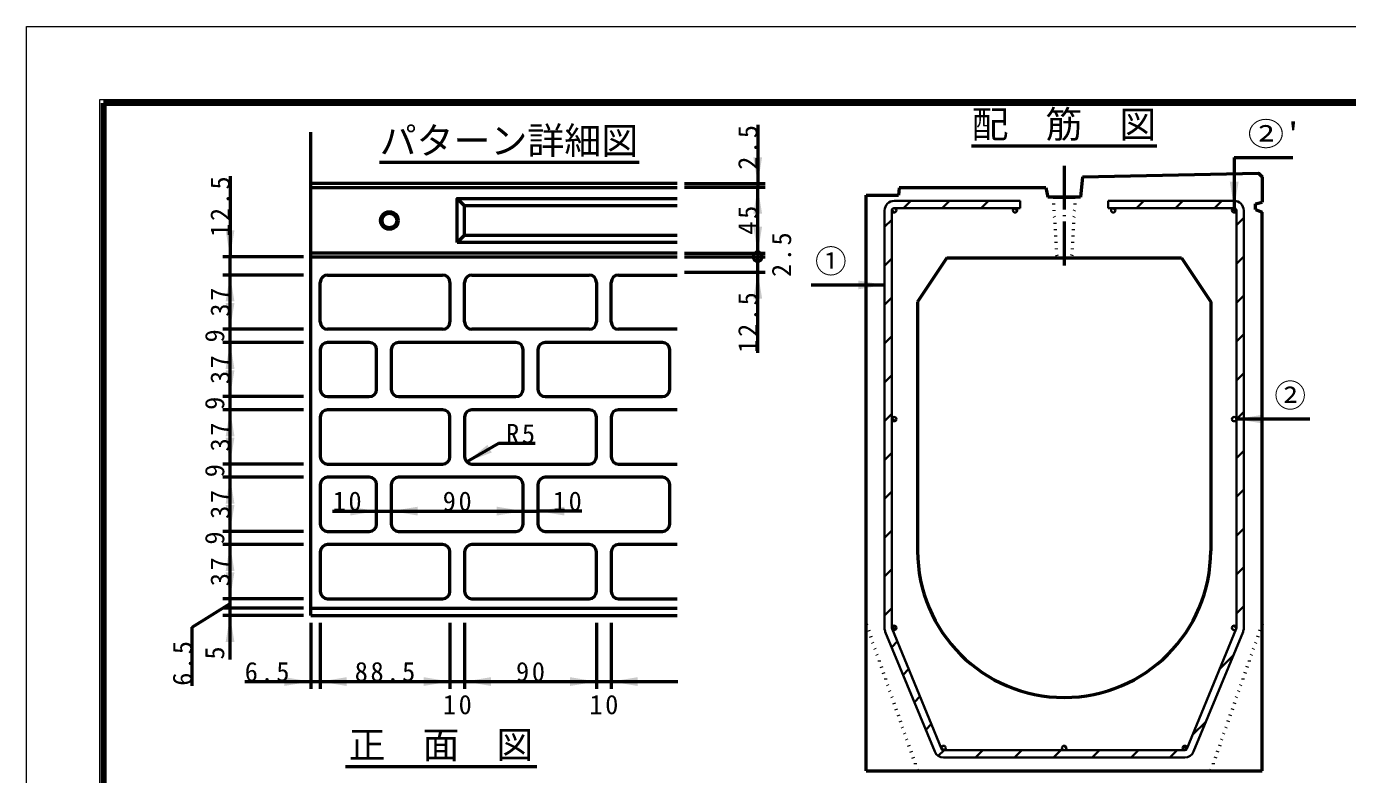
# Model space of a CAD drawing. Units: millimetres, scale not verified, with parts at other scales. Extents: x -2102 to 2102, y -1485 to 1485.
# Drawn here: x -2102 to -300, y 463 to 1485 of the extents above; entities that cross this region are included whole.
import ezdxf
from ezdxf.enums import TextEntityAlignment as Align

# ---------------------------------------------------------------- set-up
doc = ezdxf.new("R2010")
doc.units = ezdxf.units.MM
doc.header["$LTSCALE"] = 5
doc.linetypes.add('DOTTED', pattern=[1.75, 0.25, -1.5])
doc.linetypes.add('LONG_DASHED_DOTTED', pattern=[15.25, 12, -1.5, 0.25, -1.5])
doc.layers.add('0-0_V-nasSTD', color=7, linetype='Continuous', lineweight=35)
doc.layers.add('0-1_0', color=7, linetype='Continuous', lineweight=50)
doc.styles.add('ＭＳ ゴシック', font='')
doc.styles.get('ＭＳ ゴシック').set_extended_font_data('MS Gothic')

msp = doc.modelspace()

# ---------------------------------------------------------------- linework, layer by layer
at = {"layer": '0-0_V-nasSTD', "lineweight": 100}
msp.add_line((-1997.5, 1380), (-1997.5, -1380), dxfattribs=at)
at = {"layer": '0-0_V-nasSTD', "lineweight": 50}
for p, q in [((-1714.642, 680.452), (-1714.642, 1340.452)), ((-454.5, 1305.789), (-454.5, 1236.789)), ((-911.5, 1264.789), (-912.5, 1254.789)), ((-711.5, 1264.789), (-911.5, 1264.789)), ((-711.5, 1264.789), (-709, 1251.789)), ((-661.5, 1279.789), (-664, 1251.789)), ((-956.5, 1254.789), (-912.5, 1254.789)), ((-664, 1251.789), (-709, 1251.789)), ((-701.5, 1251.789), (-671.5, 1251.789))]:
    msp.add_line(p, q, dxfattribs=at)
at = {"layer": '0-0_V-nasSTD'}
for p, q in [((-918.5, 1246.789), (-746.5, 1246.789)), ((-905.827, 1236.789), (-895.827, 1246.789)), ((-852.794, 1236.789), (-842.794, 1246.789)), ((-799.761, 1236.789), (-789.761, 1246.789)), ((-746.5, 1246.789), (-746.5, 1236.789)), ((-626.5, 1246.789), (-626.5, 1236.789)), ((-626.5, 1246.789), (-454.5, 1246.789)), ((-626.5, 1246.697), (-626.408, 1246.789)), ((-587.629, 1236.789), (-577.629, 1246.789)), ((-534.596, 1236.789), (-524.596, 1246.789)), ((-481.563, 1236.789), (-471.563, 1246.789)), ((-931.5, 1233.789), (-931.5, 663.38)), ((-921.5, 1233.789), (-921.5, 663.371)), ((-921.447, 1234.352), (-917.937, 1230.842)), ((-918.5, 1236.789), (-746.5, 1236.789)), ((-754.114, 1236.789), (-753.5, 1236.789)), ((-754.114, 1236.725), (-750.564, 1233.175)), ((-753.5, 1236.789), (-746.5, 1236.789)), ((-746.728, 1236.789), (-746.5, 1237.016)), ((-626.5, 1236.789), (-454.5, 1236.789)), ((-619.811, 1236.773), (-616.516, 1233.478)), ((-456.462, 1236.058), (-452.231, 1231.827)), ((-451.5, 1233.789), (-451.5, 663.371)), ((-441.5, 1233.789), (-441.5, 663.375)), ((-931.5, 1211.115), (-921.5, 1221.115)), ((-451.5, 1213.818), (-441.5, 1223.818)), ((-931.5, 1158.082), (-921.5, 1168.082)), ((-451.5, 1160.785), (-441.5, 1170.785)), ((-451.5, 1107.752), (-441.5, 1117.752)), ((-931.5, 1105.049), (-921.5, 1115.049)), ((-451.5, 1054.719), (-441.5, 1064.719)), ((-931.5, 1052.016), (-921.5, 1062.016)), ((-451.5, 1001.686), (-441.5, 1011.686)), ((-931.5, 998.983), (-921.5, 1008.983)), ((-921.5, 998.789), (-921.5, 1000.203)), ((-931.5, 945.95), (-921.5, 955.95)), ((-451.5, 948.653), (-441.5, 958.653)), ((-921.146, 950.203), (-917.085, 946.143)), ((-931.5, 892.917), (-921.5, 902.917)), ((-451.5, 895.62), (-441.5, 905.62)), ((-931.5, 839.884), (-921.5, 849.884)), ((-451.5, 842.587), (-441.5, 852.587)), ((-931.5, 786.851), (-921.5, 796.851)), ((-451.5, 789.554), (-441.5, 799.554)), ((-931.5, 733.818), (-921.5, 743.818)), ((-451.5, 736.521), (-441.5, 746.521)), ((-931.5, 680.785), (-921.5, 690.785)), ((-451.5, 683.488), (-441.5, 693.488)), ((-930.521, 658.43), (-863.16, 494.839)), ((-930.521, 658.43), (-930.521, 658.43)), ((-930.521, 658.43), (-930.521, 658.43)), ((-921.274, 662.229), (-853.917, 498.647)), ((-921.274, 662.229), (-921.274, 662.229)), ((-921.274, 662.229), (-921.274, 662.229)), ((-920.66, 665.87), (-916.418, 661.628)), ((-451.724, 662.229), (-519.081, 498.647)), ((-509.838, 494.839), (-442.479, 658.425)), ((-454.866, 666.766), (-451.522, 663.423)), ((-451.726, 662.229), (-451.726, 662.229)), ((-451.5, 663.789), (-451.5, 663.371)), ((-442.479, 658.425), (-442.479, 658.425)), ((-442.479, 658.425), (-442.479, 658.425)), ((-921.859, 637.394), (-914.201, 645.051)), ((-474.122, 607.833), (-455.744, 626.212)), ((-906.391, 599.829), (-898.733, 607.486)), ((-890.923, 562.264), (-883.265, 569.921)), ((-875.455, 524.699), (-867.797, 532.356)), ((-511.245, 517.677), (-492.867, 536.056)), ((-863.16, 494.839), (-863.16, 494.839)), ((-863.16, 494.839), (-863.16, 494.839)), ((-858.228, 488.892), (-850.331, 496.789)), ((-854.097, 500.312), (-850.62, 496.835)), ((-853.917, 498.647), (-853.917, 498.647)), ((-853.917, 498.647), (-853.917, 498.647)), ((-853.917, 498.647), (-853.917, 498.647)), ((-851.142, 496.789), (-521.857, 496.789)), ((-850.62, 496.789), (-851.142, 496.789)), ((-851.139, 486.789), (-521.859, 486.789)), ((-807.298, 486.789), (-797.298, 496.789)), ((-754.265, 486.789), (-744.265, 496.789)), ((-701.232, 486.789), (-691.232, 496.789)), ((-686.848, 502.769), (-683.52, 499.441)), ((-521.857, 496.789), (-686.5, 496.789)), ((-648.199, 486.789), (-638.199, 496.789)), ((-595.166, 486.789), (-585.166, 496.789)), ((-542.133, 486.789), (-532.133, 496.789)), ((-523.644, 502.199), (-519.447, 498.003)), ((-509.838, 494.839), (-509.838, 494.839)), ((-509.838, 494.839), (-509.838, 494.839))]:
    msp.add_line(p, q, dxfattribs=at)
at = {"layer": '0-0_V-nasSTD', "lineweight": 18}
for points in [[(-2102.5, -1485), (-2102.5, 1485), (2102.5, 1485), (2102.5, -1485)], [(-2002.5, -1385), (-2002.5, 1385), (2002.5, 1385), (2002.5, -1385)]]:
    msp.add_lwpolyline(points, close=True, dxfattribs=at)
at = {"layer": '0-0_V-nasSTD', "lineweight": 100}
msp.add_lwpolyline([(1997.5, -1380), (1997.5, 1380), (-1997.5, 1380)], dxfattribs=at)
at = {"layer": '0-0_V-nasSTD'}
for centre in [(-918.5, 1233.789), (-753.5, 1233.789), (-619.5, 1233.789), (-619.5, 1233.789), (-454.5, 1233.789), (-918.5, 948.789), (-454.5, 948.789), (-454.5, 948.789), (-918.5, 663.789), (-454.5, 663.789), (-851.143, 499.789), (-686.5, 499.789)]:
    msp.add_circle(centre, 3, dxfattribs=at)
for centre, radius, start, end in [((-918.5, 1233.789), 13, 90, 180), ((-918.5, 1233.789), 13, 90, 180), ((-454.5, 1233.789), 13, 0, 90), ((-918.5, 1233.789), 3, 90, 180), ((-918.5, 1233.789), 3, 90, 180), ((-918.5, 1233.789), 3, 180, 90), ((-918.5, 1233.789), 3, 169.17571, 180), ((-918.5, 1233.789), 3, 90, 169.17571), ((-454.5, 1233.789), 3, 90, 0), ((-454.5, 1233.789), 3, 0, 90), ((-454.5, 1233.789), 3, 0, 90), ((-454.5, 1233.789), 3, 0, 90), ((-918.5, 663.38), 13, 180, 202.38013), ((-918.5, 663.371), 3, 180, 202.38013), ((-454.5, 663.789), 3, 330.64995, 0), ((-454.5, 663.789), 3, 330.64995, 0), ((-454.498, 663.371), 3, 337.61987, 0), ((-454.5, 663.375), 13, 337.61987, 0), ((-851.139, 499.789), 13, 202.38013, 270), ((-851.143, 499.789), 3, 202.38053, 270.00103), ((-521.857, 499.789), 3, 337.61947, 269.99901), ((-521.859, 499.789), 13, 270, 337.61987), ((-521.859, 499.789), 13, 270, 337.61987), ((-521.857, 499.789), 3, 270, 337.61987)]:
    msp.add_arc(centre, radius, start, end, dxfattribs=at)
for points in [[(-1110.642, 1306.452), (-1104.642, 1270.452), (-1098.642, 1306.452)], [(-1110.642, 1229.452), (-1104.642, 1265.452), (-1098.642, 1229.452)], [(-460.5, 1272.789), (-454.5, 1236.789), (-448.5, 1272.789)], [(-1110.642, 1211.452), (-1104.642, 1175.452), (-1098.642, 1211.452)], [(-1830.642, 1206.452), (-1824.642, 1170.452), (-1818.642, 1206.452)], [(-1830.642, 1109.452), (-1824.642, 1145.452), (-1818.642, 1109.452)], [(-1110.642, 1113.452), (-1104.642, 1149.452), (-1098.642, 1113.452)], [(-967.5, 1126.036), (-967.5, 1138.036), (-931.5, 1132.036)], [(-1830.642, 1107.452), (-1824.642, 1071.452), (-1818.642, 1107.452)], [(-1830.642, 1017.452), (-1824.642, 1053.452), (-1818.642, 1017.452)], [(-1830.642, 1015.452), (-1824.642, 979.452), (-1818.642, 1015.452)], [(-1830.642, 925.452), (-1824.642, 961.452), (-1818.642, 925.452)], [(-451.5, 948.789), (-415.5, 942.789), (-415.5, 954.789)], [(-1830.642, 923.452), (-1824.642, 887.452), (-1818.642, 923.452)], [(-1501.713, 890.38), (-1473.536, 913.577), (-1467.536, 903.184)], [(-1830.642, 833.452), (-1824.642, 869.452), (-1818.642, 833.452)], [(-1830.642, 831.452), (-1824.642, 795.452), (-1818.642, 831.452)], [(-1660.642, 817.193), (-1660.642, 829.193), (-1624.642, 823.193)], [(-1604.642, 823.193), (-1568.642, 817.193), (-1568.642, 829.193)], [(-1460.642, 817.193), (-1460.642, 829.193), (-1424.642, 823.193)], [(-1404.642, 823.193), (-1368.642, 817.193), (-1368.642, 829.193)], [(-1830.642, 741.452), (-1824.642, 777.452), (-1818.642, 741.452)], [(-1830.642, 739.452), (-1824.642, 703.452), (-1818.642, 739.452)], [(-1830.642, 644.452), (-1824.642, 680.452), (-1818.642, 644.452)], [(-1750.642, 584.452), (-1750.642, 596.452), (-1714.642, 590.452)], [(-1701.642, 590.452), (-1665.642, 584.452), (-1665.642, 596.452)], [(-1560.642, 584.452), (-1560.642, 596.452), (-1524.642, 590.452)], [(-1504.642, 590.452), (-1468.642, 584.452), (-1468.642, 596.452)], [(-1360.642, 584.452), (-1360.642, 596.452), (-1324.642, 590.452)], [(-1304.642, 590.452), (-1268.642, 584.452), (-1268.642, 596.452)]]:
    msp.add_solid(points, dxfattribs=at)
at = {"layer": '0-1_0'}
for p, q in [((-1104.642, 1350.452), (-1104.642, 1270.452)), ((-812.903, 1321.789), (-560.097, 1321.789)), ((-1620.523, 1299.543), (-1266.513, 1299.543)), ((-454.5, 1305.789), (-374.5, 1305.789)), ((-1824.642, 1280.452), (-1824.642, 1170.452)), ((-1214.642, 1270.452), (-1714.642, 1270.452)), ((-1214.642, 1264.452), (-1714.642, 1264.452)), ((-1204.642, 1270.452), (-1094.642, 1270.452)), ((-1204.642, 1265.452), (-1094.642, 1265.452)), ((-1104.642, 1270.452), (-1104.642, 1264.452)), ((-1104.642, 1175.452), (-1104.642, 1265.452)), ((-416.5, 1279.789), (-416.5, 1244.804)), ((-1514.642, 1189.952), (-1514.642, 1249.952)), ((-956.5, 468.789), (-956.5, 1254.789)), ((-425.5, 1242.789), (-416.5, 1244.804)), ((-1504.642, 1199.952), (-1504.642, 1239.952)), ((-1214.642, 1239.952), (-1504.642, 1239.952)), ((-425.5, 1234.789), (-425.5, 1242.789)), ((-425.5, 1234.789), (-416.5, 1231.431)), ((-416.5, 468.789), (-416.5, 1231.431)), ((-1504.642, 1199.952), (-1514.642, 1189.952)), ((-1214.642, 1189.952), (-1514.642, 1189.952)), ((-1504.642, 1199.952), (-1214.642, 1199.952)), ((-1214.642, 1175.452), (-1714.642, 1175.452)), ((-1204.642, 1175.452), (-1094.642, 1175.452)), ((-1104.642, 1175.452), (-1104.642, 1170.452)), ((-1724.642, 1170.452), (-1834.642, 1170.452)), ((-1824.642, 1145.452), (-1824.642, 1170.452)), ((-1714.642, 1170.452), (-1214.642, 1170.452)), ((-1204.642, 1170.452), (-1094.642, 1170.452)), ((-1204.642, 1170.452), (-1094.642, 1170.452)), ((-1104.642, 1149.452), (-1104.642, 1170.452)), ((-846.5, 1168.789), (-886.5, 1108.789)), ((-846.5, 1168.789), (-526.5, 1168.789)), ((-526.5, 1168.789), (-486.5, 1108.789)), ((-1724.642, 1145.452), (-1834.642, 1145.452)), ((-1824.642, 1071.452), (-1824.642, 1145.452)), ((-1691.642, 1145.452), (-1534.642, 1145.452)), ((-1494.642, 1145.452), (-1334.642, 1145.452)), ((-1294.642, 1145.452), (-1214.642, 1145.452)), ((-1204.642, 1149.452), (-1094.642, 1149.452)), ((-1104.642, 1039.452), (-1104.642, 1149.452)), ((-1701.642, 1081.452), (-1701.642, 1135.452)), ((-1524.642, 1135.452), (-1524.642, 1081.452)), ((-1504.642, 1081.452), (-1504.642, 1135.452)), ((-1324.642, 1135.452), (-1324.642, 1081.452)), ((-1304.642, 1081.452), (-1304.642, 1135.452)), ((-1031.5, 1132.036), (-931.5, 1132.036)), ((-886.5, 1108.789), (-886.5, 768.789)), ((-486.5, 1108.789), (-486.5, 768.789)), ((-1724.642, 1071.452), (-1834.642, 1071.452)), ((-1824.642, 1053.452), (-1824.642, 1071.452)), ((-1534.642, 1071.452), (-1691.642, 1071.452)), ((-1334.642, 1071.452), (-1494.642, 1071.452)), ((-1214.642, 1071.452), (-1294.642, 1071.452)), ((-1724.642, 1053.452), (-1834.642, 1053.452)), ((-1824.642, 979.452), (-1824.642, 1053.452)), ((-1634.642, 1053.452), (-1691.642, 1053.452)), ((-1434.642, 1053.452), (-1594.642, 1053.452)), ((-1234.642, 1053.452), (-1394.642, 1053.452)), ((-1701.642, 1043.452), (-1701.642, 989.452)), ((-1624.642, 989.452), (-1624.642, 1043.452)), ((-1604.642, 1043.452), (-1604.642, 989.452)), ((-1424.642, 989.452), (-1424.642, 1043.452)), ((-1404.642, 1043.452), (-1404.642, 989.452)), ((-1224.642, 989.452), (-1224.642, 1043.452)), ((-1724.642, 979.452), (-1834.642, 979.452)), ((-1724.642, 979.452), (-1834.642, 979.452)), ((-1824.642, 961.452), (-1824.642, 979.452)), ((-1691.642, 979.452), (-1634.642, 979.452)), ((-1594.642, 979.452), (-1434.642, 979.452)), ((-1394.642, 979.452), (-1234.642, 979.452)), ((-1724.642, 961.452), (-1834.642, 961.452)), ((-1824.642, 887.452), (-1824.642, 961.452)), ((-1534.642, 961.452), (-1691.642, 961.452)), ((-1334.642, 961.452), (-1494.642, 961.452)), ((-1214.642, 961.452), (-1294.642, 961.452)), ((-1701.642, 951.452), (-1701.642, 897.452)), ((-1524.642, 897.452), (-1524.642, 951.452)), ((-1504.642, 951.452), (-1504.642, 897.452)), ((-1324.642, 897.452), (-1324.642, 951.452)), ((-1304.642, 951.452), (-1304.642, 897.452)), ((-351.5, 948.789), (-451.5, 948.789)), ((-1458.412, 915.38), (-1501.713, 890.38)), ((-1408.412, 915.38), (-1458.412, 915.38)), ((-1724.642, 887.452), (-1834.642, 887.452)), ((-1724.642, 887.452), (-1834.642, 887.452)), ((-1824.642, 869.452), (-1824.642, 887.452)), ((-1691.642, 887.452), (-1534.642, 887.452)), ((-1494.642, 887.452), (-1334.642, 887.452)), ((-1294.642, 887.452), (-1214.642, 887.452)), ((-1724.642, 869.452), (-1834.642, 869.452)), ((-1824.642, 795.452), (-1824.642, 869.452)), ((-1634.642, 869.452), (-1691.642, 869.452)), ((-1434.642, 869.452), (-1594.642, 869.452)), ((-1234.642, 869.452), (-1394.642, 869.452)), ((-1701.642, 859.452), (-1701.642, 805.452)), ((-1624.642, 805.452), (-1624.642, 859.452)), ((-1604.642, 859.452), (-1604.642, 805.452)), ((-1424.642, 805.452), (-1424.642, 859.452)), ((-1404.642, 859.452), (-1404.642, 805.452)), ((-1224.642, 805.452), (-1224.642, 859.452)), ((-1684.642, 823.193), (-1624.642, 823.193)), ((-1624.642, 823.193), (-1604.642, 823.193)), ((-1604.642, 823.193), (-1424.642, 823.193)), ((-1424.642, 823.193), (-1404.642, 823.193)), ((-1344.642, 823.193), (-1404.642, 823.193)), ((-1724.642, 795.452), (-1834.642, 795.452)), ((-1724.642, 795.452), (-1834.642, 795.452)), ((-1824.642, 777.452), (-1824.642, 795.452)), ((-1691.642, 795.452), (-1634.642, 795.452)), ((-1594.642, 795.452), (-1434.642, 795.452)), ((-1394.642, 795.452), (-1234.642, 795.452)), ((-1724.642, 777.452), (-1834.642, 777.452)), ((-1534.642, 777.452), (-1691.642, 777.452)), ((-1334.642, 777.452), (-1494.642, 777.452)), ((-1214.642, 777.452), (-1294.642, 777.452)), ((-1701.642, 767.452), (-1701.642, 713.452)), ((-1524.642, 713.452), (-1524.642, 767.452)), ((-1504.642, 767.452), (-1504.642, 713.452)), ((-1324.642, 713.452), (-1324.642, 767.452)), ((-1304.642, 767.452), (-1304.642, 713.452)), ((-1724.642, 703.452), (-1834.642, 703.452)), ((-1691.642, 703.452), (-1534.642, 703.452)), ((-1494.642, 703.452), (-1334.642, 703.452)), ((-1294.642, 703.452), (-1214.642, 703.452)), ((-1876.178, 664.735), (-1824.642, 696.952)), ((-1724.642, 690.452), (-1834.642, 690.452)), ((-1824.642, 680.452), (-1824.642, 690.452)), ((-1714.642, 690.452), (-1214.642, 690.452)), ((-1724.642, 680.452), (-1834.642, 680.452)), ((-1824.642, 620.452), (-1824.642, 680.452)), ((-1714.642, 680.452), (-1214.642, 680.452)), ((-1714.642, 670.452), (-1714.642, 580.452)), ((-1701.642, 670.452), (-1701.642, 580.452)), ((-1524.642, 670.452), (-1524.642, 580.452)), ((-1504.642, 670.452), (-1504.642, 580.452)), ((-1324.642, 670.452), (-1324.642, 580.452)), ((-1304.642, 670.452), (-1304.642, 580.452)), ((-1876.178, 584.735), (-1876.178, 664.735)), ((-1804.642, 590.452), (-1714.642, 590.452)), ((-1714.642, 590.452), (-1701.642, 590.452)), ((-1701.642, 590.452), (-1524.642, 590.452)), ((-1524.642, 590.452), (-1504.642, 590.452)), ((-1504.642, 590.452), (-1324.642, 590.452)), ((-1324.642, 590.452), (-1304.642, 590.452)), ((-1304.642, 590.452), (-1213.642, 590.452)), ((-1666.903, 474.655), (-1406.097, 474.655)), ((-956.5, 468.789), (-416.5, 468.789))]:
    msp.add_line(p, q, dxfattribs=at)
at = {"layer": '0-1_0', "linetype": 'LONG_DASHED_DOTTED'}
msp.add_line((-686.5, 1294.789), (-686.5, 1153.789), dxfattribs=at)
at = {"layer": '0-1_0', "linetype": 'DOTTED'}
for p, q in [((-701.5, 1251.789), (-696.5, 1168.789)), ((-671.5, 1251.789), (-676.5, 1168.789)), ((-956.5, 668.789), (-886.5, 468.789)), ((-416.5, 668.789), (-486.5, 468.789))]:
    msp.add_line(p, q, dxfattribs=at)
at = {"layer": '0-1_0'}
for points in [[(-661.5, 1279.789), (-421.5, 1284.789), (-416.5, 1279.789)], [(-1504.642, 1239.952), (-1514.642, 1249.952), (-1214.642, 1249.952)], [(-1824.642, 690.452), (-1824.642, 703.452), (-1824.642, 777.452)]]:
    msp.add_lwpolyline(points, dxfattribs=at)
for radius in [12, 10]:
    msp.add_circle((-1607.242, 1219.952), radius, dxfattribs=at)
for centre, radius, start, end in [((-1104.642, 1170.452), 6.25, 90, 270), ((-1104.642, 1170.452), 6.25, 270, 90), ((-1691.642, 1135.452), 10, 90, 180), ((-1534.642, 1135.452), 10, 0, 90), ((-1494.642, 1135.452), 10, 90, 180), ((-1334.642, 1135.452), 10, 0, 90), ((-1294.642, 1135.452), 10, 90, 180), ((-1691.642, 1081.452), 10, 180, 270), ((-1534.642, 1081.452), 10, 270, 0), ((-1494.642, 1081.452), 10, 180, 270), ((-1334.642, 1081.452), 10, 270, 0), ((-1294.642, 1081.452), 10, 180, 270), ((-1691.642, 1043.452), 10, 90, 180), ((-1634.642, 1043.452), 10, 0, 90), ((-1594.642, 1043.452), 10, 90, 180), ((-1434.642, 1043.452), 10, 0, 90), ((-1394.642, 1043.452), 10, 90, 180), ((-1234.642, 1043.452), 10, 0, 90), ((-1691.642, 989.452), 10, 180, 270), ((-1634.642, 989.452), 10, 270, 0), ((-1594.642, 989.452), 10, 180, 270), ((-1434.642, 989.452), 10, 270, 0), ((-1394.642, 989.452), 10, 180, 270), ((-1234.642, 989.452), 10, 270, 0), ((-1691.642, 951.452), 10, 90, 180), ((-1534.642, 951.452), 10, 0, 90), ((-1494.642, 951.452), 10, 90, 180), ((-1334.642, 951.452), 10, 0, 90), ((-1294.642, 951.452), 10, 90, 180), ((-1691.642, 897.452), 10, 180, 270), ((-1534.642, 897.452), 10, 270, 0), ((-1494.642, 897.452), 10, 180, 270), ((-1334.642, 897.452), 10, 270, 0), ((-1294.642, 897.452), 10, 180, 270), ((-1691.642, 859.452), 10, 90, 180), ((-1634.642, 859.452), 10, 0, 90), ((-1594.642, 859.452), 10, 90, 180), ((-1434.642, 859.452), 10, 0, 90), ((-1394.642, 859.452), 10, 90, 180), ((-1234.642, 859.452), 10, 0, 90), ((-1691.642, 805.452), 10, 180, 270), ((-1634.642, 805.452), 10, 270, 0), ((-1594.642, 805.452), 10, 180, 270), ((-1434.642, 805.452), 10, 270, 0), ((-1394.642, 805.452), 10, 180, 270), ((-1234.642, 805.452), 10, 270, 0), ((-1691.642, 767.452), 10, 90, 180), ((-1534.642, 767.452), 10, 0, 90), ((-1494.642, 767.452), 10, 90, 180), ((-1334.642, 767.452), 10, 0, 90), ((-1294.642, 767.452), 10, 90, 180), ((-686.5, 768.789), 200, 180, 270), ((-686.5, 768.789), 200, 270, 0), ((-1691.642, 713.452), 10, 180, 270), ((-1534.642, 713.452), 10, 270, 0), ((-1494.642, 713.452), 10, 180, 270), ((-1334.642, 713.452), 10, 270, 0), ((-1294.642, 713.452), 10, 180, 270)]:
    msp.add_arc(centre, radius, start, end, dxfattribs=at)

# ---------------------------------------------------------------- texts
at = {"layer": '0-0_V-nasSTD', "style": 'ＭＳ ゴシック'}
for s, height, p in [('配\u3000筋\u3000図', 36.95, (-812.903, 1321.789)), ('パターン詳細図', 36.95, (-1620.523, 1299.543)), ('①', 31.67, (-1026.5, 1139.036)), ('②', 31.67, (-399.7, 955.789)), ('正\u3000面\u3000図', 36.95, (-1662.903, 474.655))]:
    msp.add_text(s, height=height, dxfattribs=at).set_placement(p, align=Align.BOTTOM_LEFT)
at = {"layer": '0-0_V-nasSTD', "style": 'ＭＳ ゴシック', "width": 1.15}
msp.add_text("②'", height=31.67, dxfattribs=at).set_placement((-436.1, 1312.789), align=Align.BOTTOM_LEFT)
at = {"layer": '0-0_V-nasSTD', "style": 'ＭＳ ゴシック'}
for s, p in [('9', (-1824.642, 1053.452)), ('9', (-1824.642, 961.452)), ('9', (-1824.642, 869.452)), ('9', (-1824.642, 777.452)), ('5', (-1824.642, 620.452))]:
    msp.add_text(s, height=26.39, rotation=90, dxfattribs=at).set_placement(p, align=Align.BOTTOM_LEFT)
at = {"layer": '0-0_V-nasSTD', "char_height": 26.39, "attachment_point": 7, "rotation": 90, "style": 'ＭＳ ゴシック'}
for s, insert in [('\\T1.2;2.5', (-1104.642, 1289.252)), ('\\T1.2;12.5', (-1824.642, 1197.652)), ('\\T1.2;45', (-1104.642, 1200.652)), ('\\T1.2;2.5', (-1058.646, 1142.764)), ('\\T1.2;37', (-1824.642, 1088.652)), ('\\T1.2;12.5', (-1104.642, 1039.452)), ('\\T1.2;37', (-1824.642, 996.652)), ('\\T1.2;37', (-1824.642, 904.652)), ('\\T1.2;37', (-1824.642, 812.652)), ('\\T1.2;37', (-1824.642, 720.652)), ('\\T1.2;6.5', (-1876.178, 584.735))]:
    msp.add_mtext(s, dxfattribs=dict(at, insert=insert))
at = {"layer": '0-0_V-nasSTD', "char_height": 26.39, "attachment_point": 7, "style": 'ＭＳ ゴシック'}
for s, insert in [('\\T1.2;R5', (-1448.012, 915.38)), ('\\T1.2;10', (-1684.642, 823.193)), ('\\T1.2;90', (-1534.442, 823.193)), ('\\T1.2;10', (-1384.242, 823.193)), ('\\T1.2;6.5', (-1804.642, 590.452)), ('\\T1.2;88.5', (-1654.542, 590.452)), ('\\T1.2;90', (-1434.442, 590.452)), ('\\T1.2;10', (-1534.297, 545.452)), ('\\T1.2;10', (-1334.297, 545.452))]:
    msp.add_mtext(s, dxfattribs=dict(at, insert=insert))

doc.saveas('drawing.dxf')
